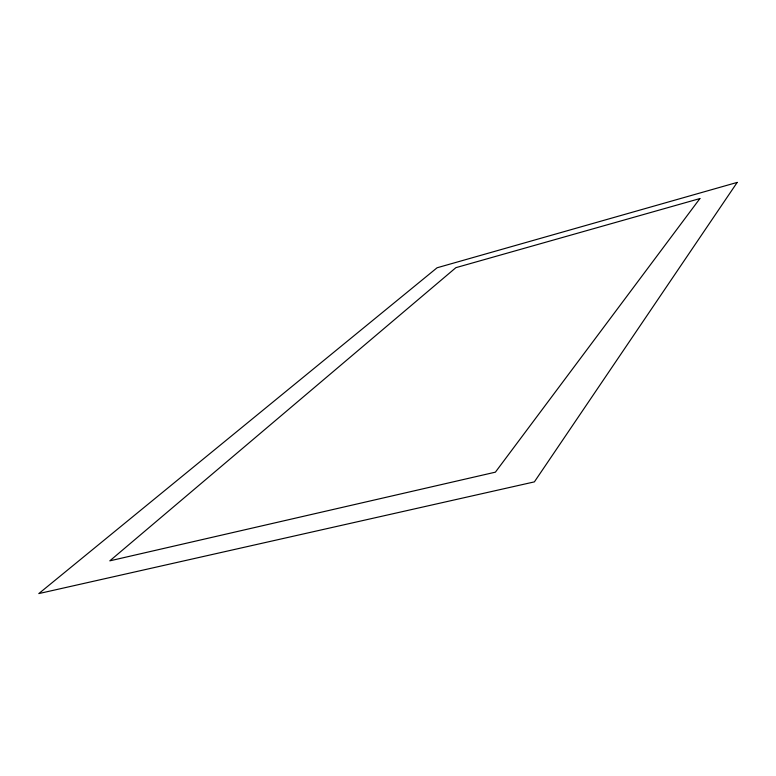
<?xml version="1.0" encoding="UTF-8"?>
<svg xmlns="http://www.w3.org/2000/svg" width="776" height="776" viewBox="0 0 776 776"><rect width="100%" height="100%" fill="white"/><g stroke="black" fill="none" stroke-linecap="round" stroke-linejoin="round"><path stroke-width="1.16" d="M737.2 182.409L534.383 481.877L38.8 593.591L437.092 267.769L737.2 182.409M699.903 198.569L495.389 472.167L109.814 560.844L455.89 267.662L699.903 198.569"/></g></svg>
